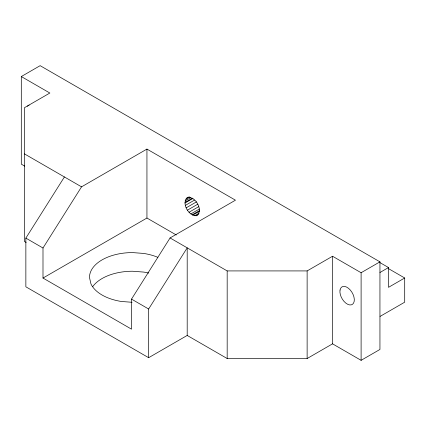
<?xml version="1.0" encoding="UTF-8"?>
<svg xmlns="http://www.w3.org/2000/svg" width="426" height="426" viewBox="0 0 426 426"><rect width="100%" height="100%" fill="white"/><g stroke="black" fill="none" stroke-linecap="round" stroke-linejoin="round"><path stroke-width="0.64" d="M379.885 262.57L388.517 267.555L388.512 287.342L404.7 277.992L388.581 268.684M186.742 197.962C195.108 194.73 204.278 211.003 196.253 215.769C188.17 216.009 180.368 201.743 188.452 196.977M24.724 166.124L21.3 164.148L21.3 76.547L40.14 65.668L379.944 261.852L379.944 349.453L361.104 360.332L332.552 343.846L307.13 358.522L227.175 358.522L187.195 335.443L148.647 357.696L25.858 286.81L25.858 238.113L64.411 176.95M42.994 248.007L81.542 186.844L146.943 149.084L235.461 200.188L170.065 237.948L131.517 299.111L131.517 329.16L42.994 278.05L42.994 248.007L25.858 238.113M148.647 357.696L148.647 309.004L187.195 247.841L187.195 335.443M42.994 278.05L146.943 218.037L176.257 234.966M185.709 199.187L189.703 196.876M185.118 200.907L190.827 197.611M185.044 202.419L192.461 198.133M185.012 203.016L193.005 198.399M185.395 205.364L194.528 200.087M186.242 207.792L196.514 201.86M187.493 210.135L197.77 204.203M189.064 212.233L198.772 206.631M190.853 213.948L199.416 209.001M192.201 214.81L199.618 210.529M192.733 215.157L199.581 211.2M194.57 215.774L199.139 213.138M196.253 215.769L198.537 214.448M170.065 237.948L227.175 270.92L307.13 270.92L332.552 256.244L361.104 272.731L379.944 261.852M379.949 272.502L388.517 267.555M380.051 316.422L404.7 302.188L404.7 277.992M132.055 302.284L121.399 301.475A43.074 24.868 0 0 1 90.946 283.892L89.476 277.454A43.074 24.868 0 0 1 132.55 252.586L143.7 253.433A43.074 24.868 0 0 1 157.865 257.336M21.3 76.547L49.853 93.033L24.431 107.709L24.431 241.473L26.146 242.458M24.431 153.871L81.542 186.844M131.517 299.111L148.647 309.004M361.104 272.731L361.104 360.332M332.552 256.244L332.552 343.846M307.13 270.92L307.13 358.522M227.175 270.92L227.175 358.522M146.943 149.084L146.943 218.037M27.509 106.324A10.192 5.884 60 0 1 29.149 105.078M92.756 286.586A43.074 24.868 0 0 1 132.55 271.234L143.7 272.081A43.074 24.868 0 0 1 148.727 273.05M340.033 290.031L339.927 292.135A10.192 5.884 60 0 0 345.768 303.067L347.648 304.276A10.192 5.884 60 0 0 354.192 301.31L354.299 299.206A10.192 5.884 60 0 0 348.457 288.274L346.583 287.065A10.192 5.884 60 0 0 340.033 290.031"/></g></svg>
